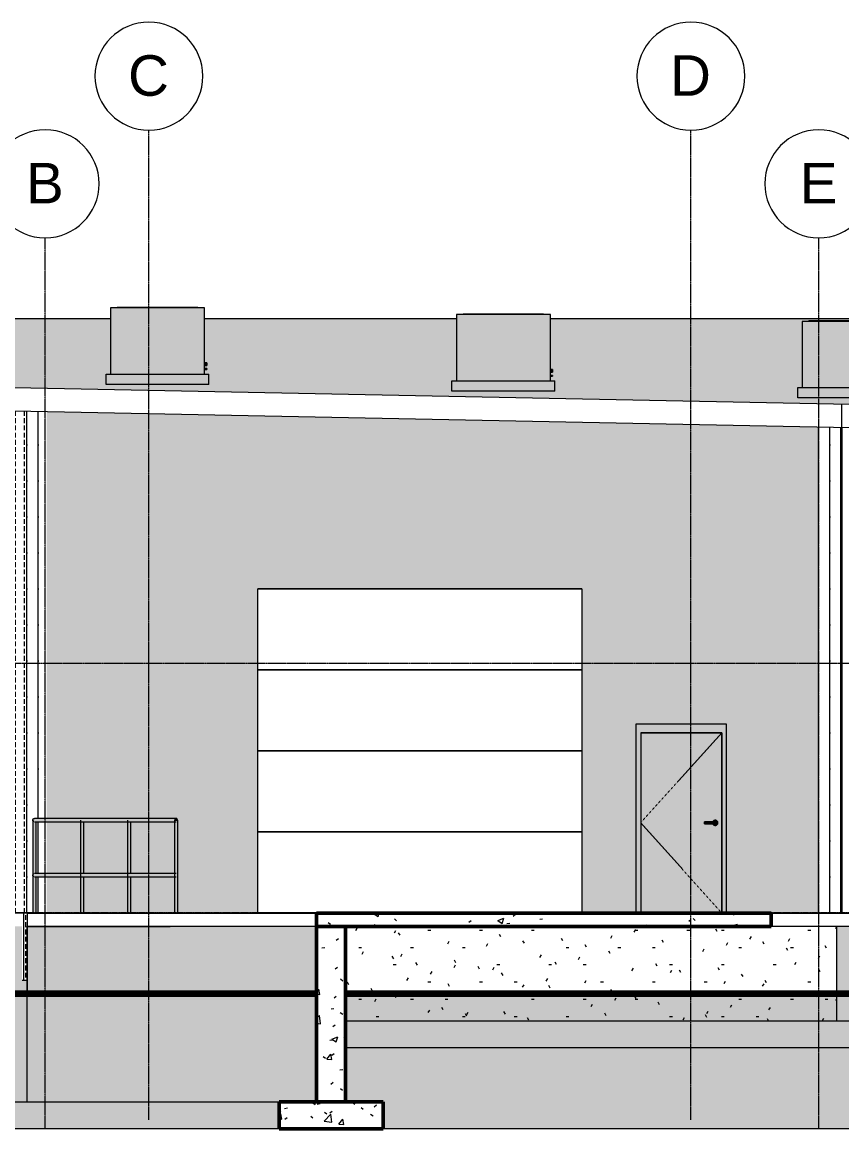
# Model space of a CAD drawing. Header units: inches. Extents: x -4221 to 4009, y -195 to 396.
# Drawn here: x -487.6 to -123.1, y -96 to 395.8 of the extents above; entities that cross this region are included whole.
import ezdxf

# ---------------------------------------------------------------- set-up
doc = ezdxf.new("R2010")
doc.units = ezdxf.units.IN
doc.header["$MEASUREMENT"] = 0
for name, pattern in [('Aligning Line 1_8_', [0.25, 0.125, -0.125]), ('Dash 1_16_', [0.125, 0.0625, -0.0625]), ('Grid Line 1_2_', [0.875, 0.5, -0.125, 0.125, -0.125])]:
    doc.linetypes.add(name, pattern=pattern)
for name, color, linetype, lineweight in [('A-DOOR', 31, 'Continuous', 13), ('A-DOOR-11', 31, 'Dash 1_16_', 9), ('A-DOOR-9', 31, 'Continuous', 9), ('A-DOOR-FRAM', 31, 'Continuous', 13), ('A-DOOR-FRAM-6', 31, 'Continuous', 9), ('A-FLOR', 192, 'Continuous', 13), ('A-FLOR-1', 192, 'Continuous', 50), ('A-FLOR-HRAL', 11, 'Continuous', 9), ('A-FLOR-LEVL-1', 51, 'Grid Line 1_2_', 9), ('A-FLOR-PATT-1', 8, 'Continuous', 9), ('A-ROOF', 132, 'Continuous', 13), ('A-WALL', 113, 'Continuous', 13), ('A-WALL-1', 10, 'Continuous', 13), ('A-WALL-4', 173, 'Continuous', 13), ('A-WALL-PATT-1', 10, 'Continuous', 13), ('A-WALL-PATT-3', 7, 'Continuous', 9), ('A-WALL-PATT-4', 111, 'Continuous', 9), ('A-WALL-PATT-5', 90, 'Continuous', 13), ('C-TOPO', 7, 'Continuous', 9), ('C-TOPO-1', 7, 'Continuous', 140), ('C-TOPO-4', 254, 'Continuous', 9), ('C-TOPO-5', 153, 'Continuous', 9), ('G-ANNO-SYMB', 111, 'Aligning Line 1_8_', 9), ('M-EQPM', 50, 'Continuous', 9), ('S-FNDN', 32, 'Continuous', 13), ('S-FNDN-2', 9, 'Continuous', 13), ('S-FNDN-3', 173, 'Continuous', 13), ('S-FNDN-4', 253, 'Continuous', 9), ('S-FNDN-5', 163, 'Continuous', 50), ('S-FNDN-7', 90, 'Continuous', 13), ('S-GRID-1', 1, 'Grid Line 1_2_', 9), ('S-GRID-IDEN', 1, 'Continuous', 9)]:
    doc.layers.add(name, color=color, linetype=linetype, lineweight=lineweight)
doc.styles.add('Arial', font='arial.ttf', dxfattribs={"height": 18})
pattern_1 = [(50, (-445.445, 0), (27.5427, -2.41), [2.88, -31.68]), (355, (-445.445, 0), (-5.3278, 28.8843), [2.304, -25.344]), (100.451, (-443.15, -0.2), (22.2153, 26.474), [2.448, -26.924]), (46.184, (-445.445, 7.68), (40.982, -6.3564), [4.32, -47.52]), (96.636, (-442.03, 7.15), (35.891, 37.406), [3.671, -40.386]), (351.184, (-445.445, 7.68), (35.891, 37.406), [3.456, -38.016]), (21, (-441.605, 5.76), (22.921, -15.4607), [2.88, -31.68]), (326, (-441.605, 5.76), (9.3435, 27.8457), [2.304, -25.344]), (71.451, (-439.695, 4.472), (32.2648, 12.3844), [2.448, -26.924]), (37.5, (-445.445, 0), (0.46686, 12.7827), [1.267, -23.77, 1.267, -24.461, -25.44]), (37.5, (-445.445, 0), (0.46686, 12.7827), [-50.765, 1.267, -24.173]), (7.5, (-445.445, 0), (10.1016, 15.1451), [1.267, -13.402, 1.267, -23.194, -9.696]), (7.5, (-445.445, 0), (10.1016, 15.1451), [-39.13, 1.267, -8.429]), (327.5, (-454.008, 0), (20.49916, -0.86578), [1.267, -8.333, 1.267, -28.685, -39.744]), (327.5, (-454.008, 0), (20.49916, -0.86578), [-39.552, 1.267, -38.477]), (317.5, (-457.848, 0), (22.3948, 3.8443), [1.267, -11.213, 1.267, -18.624, -28.224]), (317.5, (-457.848, 0), (22.3948, 3.8443), [-32.371, 1.267, -26.957])]
pattern_2 = [(90, (-117.522, 0), (-16, 1e-15), [16, 0, 0, 0]), (90, (-123.522, 0), (-16, 1e-15), [16, 0, 0, 0]), (90, (-122.522, 0), (-16, 1e-15), [2.143, -13.857]), (90, (-128.522, 0), (-16, 1e-15), [16, 0, 0, 0]), (90, (-122.522, 3.214), (-16, 1e-15), [2.143, -13.857]), (90, (-122.522, 6.429), (-16, 1e-15), [2.143, -13.857]), (90, (-122.522, 9.643), (-16, 1e-15), [2.143, -13.857]), (90, (-122.522, 12.857), (-16, 1e-15), [2.143, -13.857]), (90, (-118.522, 0), (-16, 1e-15), [2.143, -13.857]), (90, (-118.522, 3.214), (-16, 1e-15), [2.143, -13.857]), (90, (-118.522, 6.429), (-16, 1e-15), [2.143, -13.857]), (90, (-118.522, 9.643), (-16, 1e-15), [2.143, -13.857]), (90, (-118.522, 12.857), (-16, 1e-15), [2.143, -13.857])]
pattern_3 = [(0, (-445.4455, 0), (30.72, 7.68), [1.267, -21.773, 1.267, -21.773, -122.88]), (0, (-445.4455, 0), (30.72, 7.68), [-46.08, 1.267, -44.813, 1.267, -21.773, -53.76]), (0, (-445.4455, 0), (30.72, 7.68), [-115.2, 1.267, -14.093, 1.267, -37.133]), (120, (-433.9255, 3.84), (-22.01108, 22.7643), [1.267, -21.773, 1.267, -21.773, -122.88]), (120, (-433.9255, 3.84), (-22.01108, 22.7643), [-46.08, 1.267, -44.813, 1.267, -21.773, -53.76]), (120, (-433.9255, 3.84), (-22.01108, 22.7643), [-115.2, 1.267, -14.093, 1.267, -37.133]), (240, (-430.0855, 19.2), (-8.70892, -30.4443), [1.267, -21.773, 1.267, -21.773, -122.88]), (240, (-430.0855, 19.2), (-8.70892, -30.4443), [-46.08, 1.267, -44.813, 1.267, -21.773, -53.76]), (240, (-430.0855, 19.2), (-8.70892, -30.4443), [-115.2, 1.267, -14.093, 1.267, -37.133])]

# ---------------------------------------------------------------- blocks, each defined once
blk = doc.blocks.new('Walls 1 - Walls 1-1277454-BUILDING ELEVATION - WEST')
at = {"layer": 'A-WALL-1'}
for points in [[(-11119.52, -72), (-10643.01, -72), (-10643.01, -60), (-11314.96, -60), (-11314.96, -72), (-11120.89, -72)], [(-11142.75, -96), (-10643.01, -96), (-10643.01, -72), (-11314.96, -72), (-11314.96, -84), (-11298.25, -84), (-11298.25, -96), (-11251.8, -96)]]:
    blk.add_hatch(color=256, dxfattribs=at).paths.add_polyline_path(points, flags=0)
at = {"layer": 'A-WALL-4'}
blk.add_line((-10643.01, -96), (-11298.25, -96), dxfattribs=at)
blk = doc.blocks.new('Door-Sectional_DesignersChoice_Amarr - 16_x8_-1344022-BUILDING ELEVATION - WEST')
at = {"layer": 'A-DOOR'}
for p, q in [((-11537.52, 143.94), (-11681.52, 143.94)), ((-11681.52, 108), (-11537.52, 108)), ((-11537.52, 107.94), (-11681.52, 107.94)), ((-11681.52, 72), (-11537.52, 72)), ((-11537.52, 71.94), (-11681.52, 71.94)), ((-11681.52, 36), (-11537.52, 36)), ((-11537.52, 35.94), (-11681.52, 35.94))]:
    blk.add_line(p, q, dxfattribs=at)
blk = doc.blocks.new('Railing - Lapeyre - 1 1_2_ Post-V9-BUILDING ELEVATION - WEST')
at = {"layer": 'A-FLOR-HRAL'}
h = blk.add_hatch(color=256, dxfattribs=at)
h.paths.add_polyline_path([(-11411.77, -0.12), (-11411.77, 16.75), (-11411.93, 16.38), (-11411.94, 15.08), (-11411.93, -0.12), (-11411.79, -0.12)], flags=0)
h.paths.add_polyline_path([(-11411.77, 16.75), (-11411.77, 41.25), (-11411.93, 40.88), (-11411.94, 39.58), (-11411.9, 17.04), (-11411.83, 16.85)], flags=0)
h = blk.add_hatch(color=256, dxfattribs=at)
h.paths.add_polyline_path([(-11411.11, -0.12), (-11410.44, -0.12), (-11410.47, 16), (-11410.89, 16.03), (-11411.27, 16.22), (-11411.63, 16.56), (-11411.77, 16.75), (-11411.77, -0.12), (-11411.27, -0.12)], flags=0)
h.paths.add_polyline_path([(-11411.77, 16.75), (-11411.46, 17.12), (-11411.07, 17.4), (-11410.72, 17.5), (-11410.44, 17.5), (-11410.44, 40.5), (-11410.89, 40.53), (-11411.27, 40.72), (-11411.63, 41.06), (-11411.77, 41.25), (-11411.77, 16.88)], flags=0)
for p, q in [((-11411.94, 41.25), (-11411.94, -0.12)), ((-11410.44, 17.47), (-11410.44, 40.53)), ((-11410.44, -0.12), (-11410.44, 16.03))]:
    blk.add_line(p, q, dxfattribs=at)
blk = doc.blocks.new('Railing - Lapeyre - 1 1_2_ Post-V10-BUILDING ELEVATION - WEST')
at = {"layer": 'A-FLOR-HRAL'}
h = blk.add_hatch(color=256, dxfattribs=at)
h.paths.add_polyline_path([(-11453.65, -0.12), (-11452.52, -0.12), (-11452.55, 16), (-11453.5, 16.04), (-11453.65, 16.1), (-11453.86, 16.3), (-11453.96, 16.47), (-11454.01, 16.66), (-11454.02, 16.56), (-11453.99, -0.12), (-11453.68, -0.12)], flags=0)
h.paths.add_polyline_path([(-11454.02, 16.75), (-11453.96, 17.03), (-11453.86, 17.2), (-11453.73, 17.34), (-11453.5, 17.46), (-11453.17, 17.5), (-11452.52, 17.5), (-11452.55, 40.5), (-11453.5, 40.54), (-11453.65, 40.6), (-11453.8, 40.72), (-11453.92, 40.88), (-11453.99, 41.06), (-11454.02, 41.06), (-11454.02, 16.94)], flags=0)
for p, q in [((-11454.02, 41.25), (-11454.02, -0.12)), ((-11452.52, 17.5), (-11452.52, 40.5)), ((-11452.52, -0.12), (-11452.52, 16))]:
    blk.add_line(p, q, dxfattribs=at)
blk = doc.blocks.new('Railing - Lapeyre - 1 1_2_ Post-V11-BUILDING ELEVATION - WEST')
at = {"layer": 'A-FLOR-HRAL'}
h = blk.add_hatch(color=256, dxfattribs=at)
h.paths.add_polyline_path([(-11390.93, -0.12), (-11390.93, 16.75), (-11391.08, 16.38), (-11391.09, 15.08), (-11391.08, -0.12), (-11390.95, -0.12)], flags=0)
h.paths.add_polyline_path([(-11390.93, 16.75), (-11390.95, 41.2), (-11391.08, 40.88), (-11391.09, 39.58), (-11391.06, 17.04), (-11390.98, 16.85)], flags=0)
blk.add_hatch(color=256, dxfattribs=at).paths.add_polyline_path([(-11390.26, -0.12), (-11389.6, -0.12), (-11389.6, 41.25), (-11390.93, 41.25), (-11390.93, -0.12), (-11390.42, -0.12)], flags=0)
for p, q in [((-11391.09, 41.25), (-11391.09, -0.12)), ((-11390.93, 41.25), (-11389.59, 41.25)), ((-11389.59, -0.12), (-11389.59, 41.25))]:
    blk.add_line(p, q, dxfattribs=at)
blk = doc.blocks.new('Railing - Railing-1341484-BUILDING ELEVATION - WEST')
at = {"layer": 'A-FLOR-HRAL'}
for points in [[(-11454.02, 41.25), (-11390.93, 41.25), (-11390.85, 41.62), (-11390.64, 41.9), (-11390.49, 41.97), (-11390.34, 42), (-11453.5, 41.96), (-11453.65, 41.9), (-11453.8, 41.78), (-11453.92, 41.62), (-11453.99, 41.44)], [(-11390.42, 41.25), (-11389.78, 41.25), (-11389.78, 41.44), (-11389.84, 41.62), (-11390.05, 41.9), (-11390.19, 41.97), (-11390.34, 42), (-11390.64, 41.9), (-11390.85, 41.62), (-11390.91, 41.44), (-11390.91, 41.25), (-11390.61, 41.25)]]:
    blk.add_hatch(color=256, dxfattribs=at).paths.add_polyline_path(points, flags=0)
h = blk.add_hatch(color=256, dxfattribs=at)
h.paths.add_polyline_path([(-11391.09, 40.5), (-11391.08, 40.87), (-11391.01, 41.25), (-11411.77, 41.25), (-11411.46, 40.87), (-11411.07, 40.6), (-11410.72, 40.5), (-11391.84, 40.5)], flags=0)
h.paths.add_polyline_path([(-11432.62, 41.25), (-11432.31, 40.87), (-11431.92, 40.6), (-11431.56, 40.5), (-11411.94, 40.53), (-11411.89, 41), (-11411.86, 41.25), (-11432.54, 41.25)], flags=0)
h.paths.add_polyline_path([(-11453.17, 40.5), (-11432.78, 40.53), (-11432.76, 40.94), (-11432.7, 41.25), (-11454.02, 41.25), (-11453.99, 41.06), (-11453.92, 40.87), (-11453.8, 40.72), (-11453.5, 40.54), (-11453.17, 40.5)], flags=0)
h = blk.add_hatch(color=256, dxfattribs=at)
h.paths.add_polyline_path([(-11411.77, 16.75), (-11390.93, 16.75), (-11391.08, 17.13), (-11391.09, 17.5), (-11410.89, 17.47), (-11411.27, 17.28), (-11411.63, 16.94), (-11411.73, 16.81)], flags=0)
h.paths.add_polyline_path([(-11432.62, 16.75), (-11411.77, 16.75), (-11411.93, 17.12), (-11411.94, 17.5), (-11431.73, 17.47), (-11432.11, 17.28), (-11432.48, 16.94), (-11432.53, 16.88)], flags=0)
h.paths.add_polyline_path([(-11454.02, 16.75), (-11432.62, 16.75), (-11432.78, 17.12), (-11432.78, 17.5), (-11453.5, 17.46), (-11453.65, 17.4), (-11453.8, 17.28), (-11453.92, 17.12), (-11453.99, 16.94)], flags=0)
h = blk.add_hatch(color=256, dxfattribs=at)
h.paths.add_polyline_path([(-11391.09, 16), (-11391.08, 16.37), (-11391.01, 16.75), (-11411.77, 16.75), (-11411.46, 16.37), (-11411.07, 16.1), (-11410.72, 16), (-11391.84, 16)], flags=0)
h.paths.add_polyline_path([(-11432.62, 16.75), (-11432.31, 16.37), (-11431.92, 16.1), (-11431.56, 16), (-11411.94, 16.03), (-11411.89, 16.5), (-11411.86, 16.75), (-11432.54, 16.75)], flags=0)
h.paths.add_polyline_path([(-11453.17, 16), (-11432.78, 16.03), (-11432.76, 16.44), (-11432.7, 16.75), (-11454.02, 16.75), (-11453.99, 16.56), (-11453.92, 16.37), (-11453.8, 16.22), (-11453.5, 16.04), (-11453.17, 16)], flags=0)
for p, q in [((-11390.34, 42), (-11453.27, 42)), ((-11453.27, 40.5), (-11390.34, 40.5)), ((-11390.34, 17.5), (-11453.27, 17.5)), ((-11453.27, 16), (-11390.34, 16))]:
    blk.add_line(p, q, dxfattribs=at)
blk.add_ellipse((-11390.34, 41.25), major_axis=(0, 0.75), ratio=0.777909, start_param=4.712389, end_param=7.853982, dxfattribs=at)
for points, knots in [([(-11454.02, 41.25), (-11454.02, 41.38), (-11453.97, 41.58), (-11453.81, 41.79), (-11453.65, 41.91), (-11453.5, 41.97), (-11453.37, 42), (-11453.3, 42), (-11453.27, 42)], [0, 0, 0, 0, 0.1666667, 0.25, 0.3333333, 0.4166667, 0.4583333, 0.5, 0.5, 0.5, 0.5]), ([(-11453.5, 40.54), (-11453.55, 40.55), (-11453.66, 40.6), (-11453.81, 40.71), (-11453.93, 40.87), (-11454, 41.05), (-11454.02, 41.18), (-11454.02, 41.25)], [0.6009081, 0.6009081, 0.6009081, 0.6009081, 0.6666667, 0.75, 0.8333333, 0.9166667, 1, 1, 1, 1]), ([(-11454.02, 16.75), (-11454.02, 16.88), (-11453.97, 17.08), (-11453.81, 17.29), (-11453.66, 17.4), (-11453.55, 17.45), (-11453.5, 17.46)], [0, 0, 0, 0, 0.1666667, 0.25, 0.3333333, 0.3990919, 0.3990919, 0.3990919, 0.3990919]), ([(-11453.5, 16.04), (-11453.55, 16.05), (-11453.66, 16.1), (-11453.81, 16.21), (-11453.93, 16.37), (-11454, 16.55), (-11454.02, 16.68), (-11454.02, 16.75)], [0.6009081, 0.6009081, 0.6009081, 0.6009081, 0.6666667, 0.75, 0.8333333, 0.9166667, 1, 1, 1, 1])]:
    blk.add_open_spline(points, degree=3, knots=knots, dxfattribs=at)
for name, p in [('Railing - Lapeyre - 1 1_2_ Post-V10-BUILDING ELEVATION - WEST', (0, 0)), ('Railing - Lapeyre - 1 1_2_ Post-V9-BUILDING ELEVATION - WEST', (-20.85, 0)), ('Railing - Lapeyre - 1 1_2_ Post-V9-BUILDING ELEVATION - WEST', (0, 0)), ('Railing - Lapeyre - 1 1_2_ Post-V11-BUILDING ELEVATION - WEST', (0, 0))]:
    blk.add_blockref(name, p)
blk = doc.blocks.new('Condensing Unit - Air Cooled - DX - 6-10 Tons - 6 Tons-1352867-BUILDING ELEVATION - WEST')
at = {"layer": 'M-EQPM'}
for points in [[(-11265.68, 236.46), (-11223.9, 236.46), (-11223.9, 265.87), (-11265.68, 265.87), (-11265.68, 262.16)], [(-11261.28, 265.87), (-11251.75, 265.87), (-11251.75, 266.23), (-11262.69, 266.23), (-11262.69, 265.87), (-11262.22, 265.87)], [(-11241.29, 265.87), (-11240.81, 265.87), (-11240.81, 266.23), (-11251.75, 266.23), (-11251.75, 265.87), (-11242.23, 265.87)], [(-11240.11, 265.87), (-11237.83, 265.87), (-11237.83, 266.23), (-11240.81, 266.23), (-11240.81, 265.87)], [(-11227.36, 265.87), (-11226.89, 265.87), (-11226.89, 266.23), (-11237.83, 266.23), (-11237.83, 265.87), (-11228.3, 265.87)], [(-11222.9, 240.86), (-11222.9, 241.42), (-11223.9, 241.4), (-11223.9, 240.86)], [(-11221.9, 231.87), (-11221.9, 236.46), (-11267.68, 236.46), (-11267.68, 231.87), (-11252.29, 231.87)], [(-11223.9, 240.29), (-11222.9, 240.31), (-11222.9, 240.86), (-11223.9, 240.86), (-11223.9, 240.31)], [(-11222.9, 238.68), (-11222.9, 238.86), (-11223.9, 238.85), (-11223.9, 238.68)], [(-11222.9, 238.5), (-11222.9, 238.68), (-11223.9, 238.68), (-11223.9, 238.5)]]:
    blk.add_hatch(color=256, dxfattribs=at).paths.add_polyline_path(points, flags=0)
for p, q in [((-11265.68, 265.87), (-11265.68, 236.46)), ((-11223.9, 265.87), (-11265.68, 265.87)), ((-11262.75, 266.23), (-11262.75, 265.87)), ((-11262.69, 266.23), (-11251.75, 266.23)), ((-11251.75, 266.23), (-11240.81, 266.23)), ((-11240.83, 266.23), (-11237.83, 266.23)), ((-11240.75, 265.87), (-11240.75, 266.23)), ((-11237.83, 266.23), (-11226.89, 266.23)), ((-11226.83, 265.87), (-11226.83, 266.23)), ((-11223.9, 236.46), (-11223.9, 265.87)), ((-11222.9, 241.42), (-11223.9, 241.42)), ((-11222.9, 241.42), (-11222.9, 240.86)), ((-11267.68, 236.46), (-11221.9, 236.46)), ((-11267.68, 231.87), (-11267.68, 236.46)), ((-11223.9, 240.29), (-11222.9, 240.29)), ((-11222.9, 238.87), (-11223.9, 238.87)), ((-11223.9, 238.5), (-11222.9, 238.5)), ((-11222.9, 240.86), (-11222.9, 240.29)), ((-11222.9, 238.86), (-11222.9, 238.68)), ((-11222.9, 238.68), (-11222.9, 238.5)), ((-11221.9, 231.87), (-11221.9, 236.46)), ((-11221.9, 231.87), (-11267.68, 231.87))]:
    blk.add_line(p, q, dxfattribs=at)
blk = doc.blocks.new('Door-Passage-Single-Flush - 36_ x 80_-V13-BUILDING ELEVATION - WEST')
at = {"layer": 'A-DOOR'}
h = blk.add_hatch(color=256, dxfattribs=at)
h.paths.add_polyline_path([(-11183.71, 0), (-11147.71, 0), (-11147.71, 80), (-11183.71, 80), (-11183.71, 6.13)], flags=0)
h.paths.add_polyline_path([(-11150.56, 38.82), (-11150.87, 38.86), (-11151.15, 38.98), (-11151.4, 39.16), (-11151.59, 39.41), (-11151.69, 39.61), (-11155.39, 39.62), (-11155.39, 40.39), (-11151.67, 40.39), (-11151.59, 40.59), (-11151.4, 40.84), (-11151.15, 41.02), (-11150.87, 41.14), (-11150.56, 41.18), (-11150.26, 41.14), (-11149.97, 41.02), (-11149.73, 40.84), (-11149.54, 40.59), (-11149.42, 40.31), (-11149.38, 40), (-11149.42, 39.69), (-11149.54, 39.41), (-11149.73, 39.16), (-11149.97, 38.98), (-11150.26, 38.86)], flags=0)
for points in [[(-11155.39, 40), (-11151.25, 40), (-11151.25, 40.39), (-11155.39, 40.38), (-11155.39, 40.1)], [(-11151.69, 39.61), (-11151.25, 39.62), (-11151.25, 40), (-11155.39, 40), (-11155.39, 39.61), (-11154.93, 39.61)]]:
    blk.add_hatch(color=256, dxfattribs=at).paths.add_polyline_path(points, flags=0)
h = blk.add_hatch(color=256, dxfattribs=at)
h.paths.add_polyline_path([(-11150.56, 38.82), (-11150.26, 38.86), (-11149.97, 38.98), (-11149.73, 39.16), (-11149.54, 39.41), (-11149.42, 39.69), (-11149.38, 40), (-11149.42, 40.31), (-11149.54, 40.59), (-11149.73, 40.84), (-11149.97, 41.02), (-11150.26, 41.14), (-11150.71, 41.16), (-11150.87, 41.14), (-11151.15, 41.02), (-11151.4, 40.84), (-11151.59, 40.59), (-11151.65, 40.39), (-11151.18, 40.38), (-11150.92, 40.38), (-11150.56, 40.36), (-11150.37, 40.26), (-11150.32, 40.18), (-11150.32, 39.8), (-11150.49, 39.65), (-11150.67, 39.61), (-11151, 39.65), (-11151.44, 39.61), (-11151.67, 39.61), (-11151.59, 39.41), (-11151.4, 39.16), (-11151.15, 38.98), (-11150.87, 38.86)], flags=0)
h.paths.add_polyline_path([(-11151.25, 39.8), (-11151.19, 40), (-11151.25, 40.1), (-11151.25, 39.9)], flags=0)
h = blk.add_hatch(color=256, dxfattribs=at)
h.paths.add_polyline_path([(-11150.76, 40), (-11150.3, 40), (-11150.37, 40.26), (-11150.49, 40.35), (-11150.68, 40.39), (-11151, 40.35), (-11151.2, 40.34), (-11150.88, 40)], flags=0)
h.paths.add_polyline_path([(-11150.88, 40), (-11151.25, 40.34), (-11151.22, 40.1), (-11151.19, 40), (-11150.98, 40)], flags=0)
h = blk.add_hatch(color=256, dxfattribs=at)
h.paths.add_polyline_path([(-11150.88, 40), (-11151.19, 40), (-11151.25, 39.66), (-11151.21, 39.66), (-11150.98, 39.9)], flags=0)
h.paths.add_polyline_path([(-11150.66, 39.61), (-11150.37, 39.74), (-11150.31, 39.88), (-11150.33, 40), (-11150.88, 40), (-11151.18, 39.62), (-11150.92, 39.62), (-11150.66, 39.61)], flags=0)
at = {"layer": 'A-DOOR-FRAM'}
blk.add_hatch(color=256, dxfattribs=at).paths.add_polyline_path([(-11183.71, 0), (-11183.71, 80), (-11147.71, 80), (-11147.71, 0), (-11145.71, 0), (-11145.71, 84), (-11185.71, 84), (-11185.71, 0)], flags=0)
at = {"layer": 'A-DOOR-11'}
for p, q in [((-11147.71, 80), (-11183.71, 40)), ((-11183.71, 40), (-11147.71, 0))]:
    blk.add_line(p, q, dxfattribs=at)
at = {"layer": 'A-DOOR-9'}
for p, q in [((-11147.71, 80), (-11183.71, 80)), ((-11183.71, 80), (-11183.71, 0)), ((-11147.71, 0), (-11147.71, 80)), ((-11151.25, 40.39), (-11155.39, 40.39)), ((-11155.39, 40), (-11155.39, 40.39)), ((-11155.39, 39.61), (-11155.39, 40)), ((-11155.39, 39.61), (-11151.25, 39.61)), ((-11183.71, 0), (-11147.71, 0))]:
    blk.add_line(p, q, dxfattribs=at)
at = {"layer": 'A-DOOR-9', "flags": 128}
for points in [[(-11150.66, 40.39), (-11150.66, 40.39), (-11150.66, 40.39), (-11150.67, 40.39), (-11150.67, 40.39), (-11150.67, 40.39), (-11150.68, 40.39), (-11150.68, 40.39), (-11150.69, 40.39), (-11150.7, 40.39), (-11150.71, 40.39), (-11150.72, 40.39), (-11150.73, 40.39), (-11150.74, 40.39), (-11150.75, 40.39), (-11150.76, 40.39), (-11150.78, 40.39), (-11150.79, 40.39), (-11150.81, 40.39), (-11150.82, 40.39), (-11150.84, 40.39), (-11150.86, 40.39), (-11150.88, 40.39), (-11150.89, 40.39), (-11150.91, 40.39), (-11150.93, 40.39), (-11150.95, 40.39), (-11150.97, 40.39), (-11150.99, 40.39), (-11151.02, 40.39), (-11151.04, 40.39), (-11151.06, 40.39), (-11151.08, 40.39), (-11151.11, 40.39), (-11151.13, 40.39), (-11151.15, 40.39), (-11151.17, 40.39), (-11151.2, 40.39), (-11151.22, 40.39), (-11151.25, 40.39), (-11151.25, 40.39)], [(-11151.25, 39.61), (-11151.23, 39.61), (-11151.2, 39.61), (-11151.18, 39.61), (-11151.16, 39.61), (-11151.13, 39.61), (-11151.11, 39.61), (-11151.09, 39.61), (-11151.07, 39.61), (-11151.04, 39.61), (-11151.02, 39.61), (-11151, 39.61), (-11150.98, 39.61), (-11150.96, 39.61), (-11150.94, 39.61), (-11150.92, 39.61), (-11150.9, 39.61), (-11150.88, 39.61), (-11150.86, 39.61), (-11150.84, 39.61), (-11150.83, 39.61), (-11150.81, 39.61), (-11150.8, 39.61), (-11150.78, 39.61), (-11150.77, 39.61), (-11150.75, 39.61), (-11150.74, 39.61), (-11150.73, 39.61), (-11150.72, 39.61), (-11150.71, 39.61), (-11150.7, 39.61), (-11150.69, 39.61), (-11150.69, 39.61), (-11150.68, 39.61), (-11150.67, 39.61), (-11150.67, 39.61), (-11150.67, 39.61), (-11150.66, 39.61), (-11150.66, 39.61), (-11150.66, 39.61)]]:
    blk.add_lwpolyline(points, dxfattribs=at)
at = {"layer": 'A-DOOR-9'}
for centre, radius, start, end in [((-11150.56, 40), 1.18, 360, 160.3657), ((-11150.56, 40), 1.18, 199.5633, 360), ((-11150.66, 40), 0.394, 75, 90), ((-11150.66, 40), 0.394, 270, 285), ((-11150.66, 40), 0.394, 0, 30), ((-11150.66, 40), 0.394, 330, 0)]:
    blk.add_arc(centre, radius, start, end, dxfattribs=at)
at = {"layer": 'A-DOOR-FRAM-6'}
for p, q in [((-11183.71, 80), (-11183.71, 0)), ((-11183.71, 80), (-11147.71, 80)), ((-11147.71, 80), (-11147.71, 0)), ((-11183.71, 0), (-11185.71, 0)), ((-11147.71, 0), (-11145.71, 0))]:
    blk.add_line(p, q, dxfattribs=at)
blk = doc.blocks.new('Grid - Grid Head - Circle-50561-BUILDING ELEVATION - WEST')
at = {"layer": 'S-GRID-IDEN'}
for start, end in [(360, 180), (180, 360)]:
    blk.add_arc((-10800.4, 371.84), 24, start, end, dxfattribs=at)

msp = doc.modelspace()

# ---------------------------------------------------------------- hatches: boundary and pattern name
at = {"layer": 'A-FLOR-PATT-1'}
h = msp.add_hatch(dxfattribs=at)
h.set_pattern_fill('FP_10', color=256, style=0, pattern_type=2)
h.set_pattern_definition(pattern_1)
h.paths.add_polyline_path([(-229.18, -6.13), (-154.5, -6.13), (-154.5, -0.13), (-356.63, -0.13), (-356.63, -6.13), (-333.03, -6.13)], flags=0)
at = {"layer": 'A-WALL-PATT-1'}
h = msp.add_hatch(color=256, dxfattribs=at)
h.paths.add_polyline_path([(-788.61, -0.13), (-787.21, -0.13), (-787.21, 0), (-797.21, 0), (-797.21, -0.13), (-792.71, -0.13)], flags=0)
h.paths.add_polyline_path([(-802.96, 0), (-799.46, 0), (-799.46, 16), (-802.96, 16), (-802.96, 6.13)], flags=0)
h.paths.add_polyline_path([(-802.96, 17.5), (-799.46, 17.5), (-799.46, 39.61), (-800.69, 39.64), (-800.84, 39.74), (-800.89, 39.8), (-800.89, 40.2), (-800.72, 40.35), (-800.54, 40.38), (-800.33, 40.39), (-799.46, 40.39), (-799.46, 40.5), (-802.96, 40.5), (-802.96, 22.13)], flags=0)
h.paths.add_polyline_path([(-800.54, 39.68), (-800.56, 39.72), (-800.54, 39.68)], flags=0)
h.paths.add_polyline_path([(-799.96, 39.8), (-799.99, 40.1), (-800.02, 39.99), (-799.99, 39.9)], flags=0)
h.paths.add_polyline_path([(-800.36, 42), (-799.46, 42), (-799.46, 239.72), (-79.22, 225.18), (-79.22, 264), (-252.71, 264), (-252.71, 241.42), (-251.71, 241.4), (-251.71, 240.29), (-252.71, 240.29), (-252.71, 238.86), (-251.71, 238.85), (-251.71, 238.5), (-252.71, 238.5), (-252.71, 236.46), (-250.71, 236.46), (-250.71, 231.88), (-296.5, 231.88), (-296.5, 236.46), (-294.5, 236.46), (-294.5, 264), (-406.5, 264), (-406.5, 244.42), (-405.5, 244.4), (-405.5, 243.29), (-406.5, 243.29), (-406.5, 241.86), (-405.5, 241.85), (-405.5, 241.5), (-406.5, 241.5), (-406.5, 239.46), (-404.5, 239.46), (-404.5, 234.88), (-450.28, 234.88), (-450.28, 239.46), (-448.28, 239.46), (-448.28, 264), (-802.96, 264), (-802.96, 42)], flags=0)
h.paths.add_polyline_path([(166.17, 114), (170.79, 114), (170.79, 124), (328.19, 124), (328.19, 264), (-23.59, 264), (-23.59, 224.06), (166.17, 220.22), (166.17, 118.12)], flags=0)
h.paths.add_polyline_path([(-142.74, 228.87), (-142.74, 233.46), (-140.74, 233.46), (-140.74, 262.87), (-137.75, 262.87), (-137.75, 263.23), (-101.95, 263.23), (-101.95, 262.87), (-98.96, 262.87), (-98.96, 238.42), (-97.96, 238.4), (-97.96, 237.29), (-98.96, 237.29), (-98.96, 235.86), (-97.96, 235.85), (-97.96, 235.5), (-98.96, 235.5), (-98.96, 233.46), (-96.96, 233.46), (-96.96, 228.87), (-133.96, 228.87)], flags=0)
h = msp.add_hatch(color=256, dxfattribs=at)
h.paths.add_polyline_path([(160.26, -0.13), (160.73, -0.13), (160.73, 0), (-125.33, 0), (-125.33, -0.13), (136.92, -0.13)], flags=0)
h.paths.add_polyline_path([(-786.45, -0.13), (-786.45, -0.13), (-786.45, 0), (-787.21, 0), (-787.21, -0.13)], flags=0)
h.paths.add_polyline_path([(-776.47, -0.13), (-767.96, -0.13), (-767.96, 0), (-776.47, 0)], flags=0)
h.paths.add_polyline_path([(-766.46, -0.13), (-534.95, -0.13), (-534.95, 0), (-766.46, 0)], flags=0)
h.paths.add_polyline_path([(-475.83, -0.13), (-475.33, -0.13), (-475.33, 0), (-481.33, 0), (-481.33, -0.13), (-476.71, -0.13)], flags=0)
h.paths.add_polyline_path([(-533.45, -0.13), (-501.81, -0.13), (-501.81, 0), (-533.45, 0)], flags=0)
h.paths.add_polyline_path([(-485.33, -0.13), (-482.83, -0.13), (-482.83, 0), (-485.33, 0)], flags=0)
h.paths.add_polyline_path([(-491.83, -0.13), (-487.58, -0.13), (-487.58, 0), (-491.83, 0)], flags=0)
h = msp.add_hatch(color=256, dxfattribs=at)
h.paths.add_polyline_path([(-816.7, -84), (-485.33, -84), (-485.33, -72), (-845.21, -72), (-845.21, -84)], flags=0)
h.paths.add_polyline_path([(-800.36, -36), (-537.45, -36), (-537.45, -7.2), (-534.95, -7.2), (-534.95, -6), (-845.21, -6), (-845.21, -36), (-816.7, -36)], flags=0)
h.paths.add_polyline_path([(-492.58, -36), (-485.33, -36), (-485.33, -30), (-487.58, -30), (-487.58, -6), (-533.45, -6), (-533.45, -7.2), (-492.58, -7.2), (-492.58, -28.8)], flags=0)
for points in [[(65.55, -36), (160.73, -36), (160.73, -6.13), (-125.33, -6.13), (-125.33, -36), (-47.36, -36)], [(-816.7, -72), (-485.33, -72), (-485.33, -36), (-533.45, -36), (-533.47, -38.8), (-534.95, -38.8), (-534.95, -36), (-845.21, -36), (-845.21, -72)], [(-125.33, -48), (160.73, -48), (160.73, -36), (-125.33, -36), (-125.33, -40.08)]]:
    msp.add_hatch(color=256, dxfattribs=at).paths.add_polyline_path(points, flags=0)
at = {"layer": 'A-WALL-PATT-3'}
h = msp.add_hatch(dxfattribs=at)
h.set_pattern_fill('FP_10', color=256, style=0, pattern_type=2)
h.set_pattern_definition(pattern_1)
h.paths.add_polyline_path([(-343.78, -84), (-343.78, -6), (-356.63, -6), (-356.63, -84)], flags=0)
at = {"layer": 'A-WALL-PATT-4'}
h = msp.add_hatch(dxfattribs=at)
h.set_pattern_fill('FP_11', color=256, style=0, pattern_type=2)
h.set_pattern_definition([(90, (-469.522, 0), (-16, 1e-15), [16, 0, 0, 0]), (90, (-475.522, 0), (-16, 1e-15), [16, 0, 0, 0]), (90, (-474.522, 0), (-16, 1e-15), [2.143, -13.857]), (90, (-480.522, 0), (-16, 1e-15), [16, 0, 0, 0]), (90, (-474.522, 3.214), (-16, 1e-15), [2.143, -13.857]), (90, (-474.522, 6.429), (-16, 1e-15), [2.143, -13.857]), (90, (-474.522, 9.643), (-16, 1e-15), [2.143, -13.857]), (90, (-474.522, 12.857), (-16, 1e-15), [2.143, -13.857]), (90, (-470.522, 0), (-16, 1e-15), [2.143, -13.857]), (90, (-470.522, 3.214), (-16, 1e-15), [2.143, -13.857]), (90, (-470.522, 6.429), (-16, 1e-15), [2.143, -13.857]), (90, (-470.522, 9.643), (-16, 1e-15), [2.143, -13.857]), (90, (-470.522, 12.857), (-16, 1e-15), [2.143, -13.857])])
h.paths.add_polyline_path([(-788.58, 0), (-786.45, 0), (-786.45, 16), (-788.58, 16), (-788.58, 6.13)], flags=0)
h.paths.add_polyline_path([(-540.73, 0), (-534.95, 0), (-534.92, 42), (-534.55, 42), (-534.39, 42.08), (-534.2, 42.11), (-534, 42.08), (-533.82, 42), (-533.45, 42), (-533.45, 0), (-501.81, 0), (-501.79, 210.94), (-491.83, 210.94), (-491.83, 0), (-487.58, 0), (-487.58, 222.92), (-496.82, 223.11), (-497.06, 211.04), (-780.89, 208.85), (-776.47, 208.76), (-776.47, 42), (-774.02, 42), (-774.02, 84), (-734.02, 84), (-734.02, 0), (-729.21, 0), (-729.21, 96), (-710.33, 96), (-710.33, 144), (-566.33, 144), (-566.33, 0)], flags=0)
h.paths.add_polyline_path([(-776.47, 0), (-774.02, 0), (-774.02, 16), (-776.47, 16), (-776.47, 6.13)], flags=0)
h.paths.add_polyline_path([(-786.45, 17.5), (-786.45, 17.5), (-786.45, 40.5), (-788.58, 40.5), (-788.58, 17.5), (-787.38, 17.5)], flags=0)
h.paths.add_polyline_path([(-774.02, 17.5), (-774.02, 40.5), (-776.47, 40.5), (-776.47, 17.5), (-774.4, 17.5)], flags=0)
h.paths.add_polyline_path([(-788.58, 42), (-786.45, 42), (-786.45, 208.82), (-786.75, 208.82), (-786.36, 228.96), (-788.58, 229), (-788.58, 46.13)], flags=0)
h = msp.add_hatch(dxfattribs=at)
h.set_pattern_fill('FP_14', color=256, style=0, pattern_type=2)
h.set_pattern_definition(pattern_2)
h.paths.add_polyline_path([(-485.56, 0), (-482.83, 0), (-482.81, 41.44), (-482.73, 41.62), (-482.62, 41.78), (-482.32, 41.96), (-482.28, 41.97), (-482.08, 42), (-476.71, 42), (-476.71, 222.7), (-487.58, 222.92), (-487.58, 0)], flags=0)
h.paths.add_polyline_path([(-476.71, 0), (-476.71, 16), (-481.33, 16), (-481.33, 0), (-479.07, 0)], flags=0)
h.paths.add_polyline_path([(-481.33, 17.5), (-476.71, 17.5), (-476.71, 40.5), (-481.33, 40.5), (-481.33, 18.13)], flags=0)
h = msp.add_hatch(dxfattribs=at)
h.set_pattern_fill('FP_14', color=256, style=0, pattern_type=2)
h.set_pattern_definition(pattern_2)
h.paths.add_polyline_path([(-476.71, 0), (-461.6, 0), (-461.6, 16), (-476.71, 16), (-476.71, 2.13)], flags=0)
h.paths.add_polyline_path([(-419.45, 41.9), (-419.57, 41.78), (-419.54, 41.78)], flags=0)
h.paths.add_polyline_path([(-419.16, 42), (-419.31, 41.97), (-419.23, 41.97)], flags=0)
h.paths.add_polyline_path([(-214.52, 0), (-214.52, 84), (-174.52, 84), (-174.52, 0), (-133.96, 0), (-133.96, 215.78), (-476.71, 222.7), (-476.71, 42), (-419.01, 41.97), (-418.87, 41.9), (-418.65, 41.62), (-418.59, 41.44), (-418.55, 41.25), (-418.41, 41.25), (-418.41, 0), (-382.71, 0), (-382.71, 144), (-238.71, 144), (-238.71, 0), (-229.18, 0)], flags=0)
h.paths.add_polyline_path([(-460.1, 0), (-440.75, 0), (-440.75, 16), (-460.1, 16), (-460.1, 6.13)], flags=0)
h.paths.add_polyline_path([(-439.26, 0), (-419.9, 0), (-419.9, 16), (-439.26, 16), (-439.26, 6.13)], flags=0)
h.paths.add_polyline_path([(-443.37, 17.5), (-440.75, 17.5), (-440.75, 40.5), (-460.1, 40.5), (-460.1, 17.5), (-449.86, 17.5)], flags=0)
h.paths.add_polyline_path([(-423.9, 17.5), (-419.9, 17.5), (-419.9, 40.5), (-439.26, 40.5), (-439.26, 17.5), (-436.88, 17.5)], flags=0)
h.paths.add_polyline_path([(-462.85, 17.5), (-461.6, 17.5), (-461.6, 40.5), (-476.71, 40.5), (-476.71, 17.5), (-465.29, 17.5)], flags=0)
h.paths.add_polyline_path([(-419.74, 41.25), (-419.72, 41.25), (-419.72, 41.44)], flags=0)
h = msp.add_hatch(dxfattribs=at)
h.set_pattern_fill('FP_14', color=256, style=0, pattern_type=2)
h.set_pattern_definition(pattern_2)
h.paths.add_polyline_path([(-125.33, 0), (-123.08, 0), (-123.08, 215.56), (-133.96, 215.78), (-133.96, 0)], flags=0)
h = msp.add_hatch(dxfattribs=at)
h.set_pattern_fill('FP_16', color=256, style=0, pattern_type=2)
h.set_pattern_definition([(90, (-464.897, 0), (-16, 1e-15), [16, 0, 0, 0]), (90, (-470.897, 0), (-16, 1e-15), [16, 0, 0, 0]), (90, (-469.897, 0), (-16, 1e-15), [2.143, -13.857]), (90, (-475.897, 0), (-16, 1e-15), [16, 0, 0, 0]), (90, (-469.897, 3.214), (-16, 1e-15), [2.143, -13.857]), (90, (-469.897, 6.429), (-16, 1e-15), [2.143, -13.857]), (90, (-469.897, 9.643), (-16, 1e-15), [2.143, -13.857]), (90, (-469.897, 12.857), (-16, 1e-15), [2.143, -13.857]), (90, (-465.897, 0), (-16, 1e-15), [2.143, -13.857]), (90, (-465.897, 3.214), (-16, 1e-15), [2.143, -13.857]), (90, (-465.897, 6.429), (-16, 1e-15), [2.143, -13.857]), (90, (-465.897, 9.643), (-16, 1e-15), [2.143, -13.857]), (90, (-465.897, 12.857), (-16, 1e-15), [2.143, -13.857])])
h.paths.add_polyline_path([(-485.33, -30), (-485.33, 0), (-487.58, 0), (-487.58, -30)], flags=0)
h = msp.add_hatch(dxfattribs=at)
h.set_pattern_fill('FP_15', color=256, style=0, pattern_type=2)
h.set_pattern_definition(pattern_3)
h.paths.add_polyline_path([(-149.7, -0.13), (-125.33, -0.13), (-125.33, 0), (-418.41, 0), (-418.41, -0.13), (-154.5, -0.13)], flags=0)
h.paths.add_polyline_path([(-462.85, -0.13), (-461.6, -0.13), (-461.6, 0), (-475.33, 0), (-475.33, -0.13)], flags=0)
h.paths.add_polyline_path([(-460.1, -0.13), (-440.75, -0.13), (-440.75, 0), (-460.1, 0)], flags=0)
h.paths.add_polyline_path([(-439.26, -0.13), (-419.9, -0.13), (-419.9, 0), (-439.26, 0)], flags=0)
h = msp.add_hatch(dxfattribs=at)
h.set_pattern_fill('FP_15', color=256, style=0, pattern_type=2)
h.set_pattern_definition(pattern_3)
h.paths.add_polyline_path([(-149.7, -36), (-125.33, -36), (-125.33, -6.13), (-343.78, -6.13), (-343.78, -36), (-171.57, -36)], flags=0)
h = msp.add_hatch(dxfattribs=at)
h.set_pattern_fill('FP_15', color=256, style=0, pattern_type=2)
h.set_pattern_definition(pattern_3)
h.paths.add_polyline_path([(-280.61, -48), (-125.33, -48), (-125.33, -36), (-343.78, -36), (-343.78, -48), (-296.83, -48)], flags=0)
at = {"layer": 'A-WALL-PATT-5'}
h = msp.add_hatch(color=256, dxfattribs=at)
h.paths.add_polyline_path([(-485.33, -84), (-475.33, -84), (-475.33, -72), (-485.33, -72)], flags=0)
h.paths.add_polyline_path([(-485.33, -36), (-475.33, -36), (-475.33, -6), (-485.33, -6), (-485.33, -25.88)], flags=0)
for points in [[(-356.63, -84), (-356.63, -6), (-475.33, -6), (-475.33, -36), (-357.35, -36), (-357.35, -72), (-475.33, -72), (-475.33, -84), (-357.35, -84)], [(-475.33, -72), (-475.33, -36), (-485.33, -36), (-485.33, -72)], [(-368.08, -72), (-357.35, -72), (-357.35, -36), (-475.33, -36), (-475.33, -72), (-372.47, -72)]]:
    msp.add_hatch(color=256, dxfattribs=at).paths.add_polyline_path(points, flags=0)
at = {"layer": 'C-TOPO'}
h = msp.add_hatch(dxfattribs=at)
h.set_pattern_fill('FP_9', color=256, style=0, pattern_type=2)
h.set_pattern_definition([(0, (-445.445, 0), (24, 24), [24, -24]), (0, (-445.445, 9), (24, 24), [24, -24]), (0, (-445.445, 18), (24, 24), [24, -24]), (90, (-442.445, 21), (-24, 24), [24, -24]), (90, (-433.445, 21), (-24, 24), [24, -24]), (90, (-424.445, 21), (-24, 24), [24, -24])])
h.paths.add_polyline_path([(499.67, -72), (705.48, -72), (705.48, -36), (-343.78, -36), (-343.78, -72), (497.78, -72)], flags=0)
h.paths.add_polyline_path([(-816.7, -72), (-357.35, -72), (-357.35, -36), (-956.14, -36), (-956.14, -72)], flags=0)
at = {"layer": 'S-FNDN-4'}
h = msp.add_hatch(dxfattribs=at)
h.set_pattern_fill('FP_10', color=256, style=0, pattern_type=2)
h.set_pattern_definition(pattern_1)
h.paths.add_polyline_path([(-327.07, -96), (-327.07, -84), (-373.34, -84), (-373.34, -96), (-333.03, -96)], flags=0)
at = {"layer": 'S-FNDN-7'}
msp.add_hatch(color=256, dxfattribs=at).paths.add_polyline_path([(-373.34, -96), (-373.34, -84), (-498.33, -84), (-498.33, -96)], flags=0)

# ---------------------------------------------------------------- linework, layer by layer
at = {"layer": 'A-FLOR'}
for p, q in [((-485.33, -0.13), (-485.33, -6.13)), ((-485.33, -0.13), (-356.63, -0.13)), ((-154.5, -0.13), (176.42, -0.13)), ((-356.63, -6.13), (-485.33, -6.13)), ((176.42, -6.13), (-154.5, -6.13))]:
    msp.add_line(p, q, dxfattribs=at)
at = {"layer": 'A-FLOR-1'}
for p, q in [((-154.5, -0.13), (-356.63, -0.13)), ((-356.63, -0.13), (-356.63, -6)), ((-154.5, -6.13), (-154.5, -0.13)), ((-356.63, -6.13), (-154.5, -6.13))]:
    msp.add_line(p, q, dxfattribs=at)
at = {"layer": 'A-FLOR-LEVL-1'}
for p, q in [((-1005.82, 111), (802.2, 111)), ((-1052.86, 0), (802.2, 0))]:
    msp.add_line(p, q, dxfattribs=at)
at = {"layer": 'A-ROOF'}
for p, q in [((-799.46, 239.72), (166.17, 220.22)), ((-75.08, 214.59), (-799.46, 229.22)), ((-123.08, 215.56), (-123.08, 226.07))]:
    msp.add_line(p, q, dxfattribs=at)
at = {"layer": 'A-WALL'}
for p, q in [((-123.08, 215.56), (-123.08, 0)), ((-382.71, 0), (-382.71, 144)), ((-382.71, 144), (-238.71, 144)), ((-238.71, 144), (-238.71, 0)), ((-214.52, 0), (-214.52, 84)), ((-214.52, 84), (-174.52, 84)), ((-174.52, 84), (-174.52, 0)), ((-482.83, 0), (-491.83, 0)), ((-485.33, 0), (-485.33, -0.13)), ((-481.34, 0), (-461.59, 0)), ((-460.1, 0), (-440.74, 0)), ((-439.26, 0), (-419.9, 0)), ((-418.41, 0), (-382.71, 0)), ((-238.71, 0), (-214.52, 0)), ((-174.52, 0), (-123.08, 0)), ((-485.33, -30), (-487.58, -30))]:
    msp.add_line(p, q, dxfattribs=at)
at = {"layer": 'A-WALL-4'}
for p, q in [((-448.28, 264), (-802.96, 264)), ((-294.5, 264), (-406.5, 264)), ((-79.22, 264), (-252.71, 264))]:
    msp.add_line(p, q, dxfattribs=at)
at = {"layer": 'C-TOPO'}
for p, q in [((-816.7, -36), (-372.47, -36)), ((-492.58, -36), (-485.33, -36)), ((-485.33, -36), (-421.69, -36)), ((-368.08, -36), (-372.47, -36)), ((-368.08, -36), (-357.35, -36)), ((-343.78, -36), (-331.07, -36)), ((-343.78, -36), (-341.61, -36)), ((-304.94, -36), (-341.61, -36)), ((-331.07, -36), (-271.76, -36)), ((-304.94, -36), (-280.61, -36)), ((-280.61, -36), (-171.57, -36)), ((-84.84, -36), (-271.76, -36)), ((-171.57, -36), (-149.7, -36)), ((-149.7, -36), (65.55, -36))]:
    msp.add_line(p, q, dxfattribs=at)
at = {"layer": 'C-TOPO-1'}
for p, q in [((-372.47, -36), (-816.7, -36)), ((-368.08, -36), (-372.47, -36)), ((-357.35, -36), (-368.08, -36)), ((-341.61, -36), (-343.78, -36)), ((-304.94, -36), (-341.61, -36)), ((-280.61, -36), (-304.94, -36)), ((-171.57, -36), (-280.61, -36)), ((-149.7, -36), (-171.57, -36)), ((65.55, -36), (-149.7, -36))]:
    msp.add_line(p, q, dxfattribs=at)
at = {"layer": 'C-TOPO-4'}
for p, q in [((-421.69, -36), (-485.33, -36)), ((-331.07, -36), (-343.78, -36)), ((-271.76, -36), (-331.07, -36)), ((-84.84, -36), (-271.76, -36))]:
    msp.add_line(p, q, dxfattribs=at)
at = {"layer": 'C-TOPO-5'}
for p, q in [((-421.69, -6.01), (-485.33, -6.01)), ((-485.33, -6.01), (-485.33, -36)), ((-485.33, -6.01), (-421.69, -6.01))]:
    msp.add_line(p, q, dxfattribs=at)
at = {"layer": 'G-ANNO-SYMB'}
msp.add_line((705.48, 0), (-956.14, 0), dxfattribs=at)
at = {"layer": 'S-FNDN'}
for p, q in [((-475.33, 0), (-475.33, -0.13)), ((-238.71, 0), (-382.71, 0)), ((-125.33, -0.13), (-125.33, 0)), ((-125.33, -48), (-125.33, -6.13))]:
    msp.add_line(p, q, dxfattribs=at)
at = {"layer": 'S-FNDN-2'}
for p, q in [((-485.33, -84), (-485.33, -6.13)), ((-343.78, -48), (598.6, -48)), ((598.6, -60), (-343.78, -60))]:
    msp.add_line(p, q, dxfattribs=at)
at = {"layer": 'S-FNDN-3'}
for p, q in [((-356.63, -6), (-485.33, -6)), ((-858.21, -84), (-373.34, -84)), ((-373.34, -96), (-858.21, -96))]:
    msp.add_line(p, q, dxfattribs=at)
at = {"layer": 'S-FNDN-5'}
for p, q in [((-343.78, -6), (-356.63, -6)), ((-356.63, -6), (-356.63, -84)), ((-343.78, -84), (-343.78, -6)), ((-327.07, -84), (-373.34, -84)), ((-373.34, -84), (-373.34, -96)), ((-327.07, -96), (-327.07, -84)), ((-373.34, -96), (-327.07, -96))]:
    msp.add_line(p, q, dxfattribs=at)
at = {"layer": 'S-GRID-1'}
for p, q in [((-431.21, -92), (-431.21, 347.84)), ((-190.21, -92), (-190.21, 347.84)), ((-477.33, -96), (-477.33, 300)), ((-133.33, -96), (-133.33, 300))]:
    msp.add_line(p, q, dxfattribs=at)

# ---------------------------------------------------------------- block references
at = {"layer": 'A-DOOR'}
for name, p in [('Door-Sectional_DesignersChoice_Amarr - 16_x8_-1344022-BUILDING ELEVATION - WEST', (11298.81, 0)), ('Door-Passage-Single-Flush - 36_ x 80_-V13-BUILDING ELEVATION - WEST', (10971.19, 0))]:
    msp.add_blockref(name, p, dxfattribs=at)
at = {"layer": 'A-FLOR-HRAL'}
msp.add_blockref('Railing - Railing-1341484-BUILDING ELEVATION - WEST', (10971.19, 0), dxfattribs=at)
at = {"layer": 'A-WALL-4'}
msp.add_blockref('Walls 1 - Walls 1-1277454-BUILDING ELEVATION - WEST', (10971.19, 0), dxfattribs=at)
at = {"layer": 'M-EQPM'}
for p in [(10817.4, 3), (10971.19, 0), (11124.94, -3)]:
    msp.add_blockref('Condensing Unit - Air Cooled - DX - 6-10 Tons - 6 Tons-1352867-BUILDING ELEVATION - WEST', p, dxfattribs=at)
at = {"layer": 'S-GRID-IDEN'}
for p in [(10369.19, 0), (10610.19, 0), (10323.06, -47.84), (10667.06, -47.84)]:
    msp.add_blockref('Grid - Grid Head - Circle-50561-BUILDING ELEVATION - WEST', p, dxfattribs=at)

# ---------------------------------------------------------------- texts
at = {"layer": 'S-GRID-IDEN', "char_height": 18, "attachment_point": 1, "style": 'Arial'}
for s, insert, width in [('C', (-440.47, 381.12), 22.119), ('D', (-199.47, 381.12), 22.119), ('B', (-485.84, 333.29), 20.301), ('E', (-141.84, 333.29), 20.301)]:
    msp.add_mtext(s, dxfattribs=dict(at, insert=insert, width=width))

doc.saveas('drawing.dxf')
